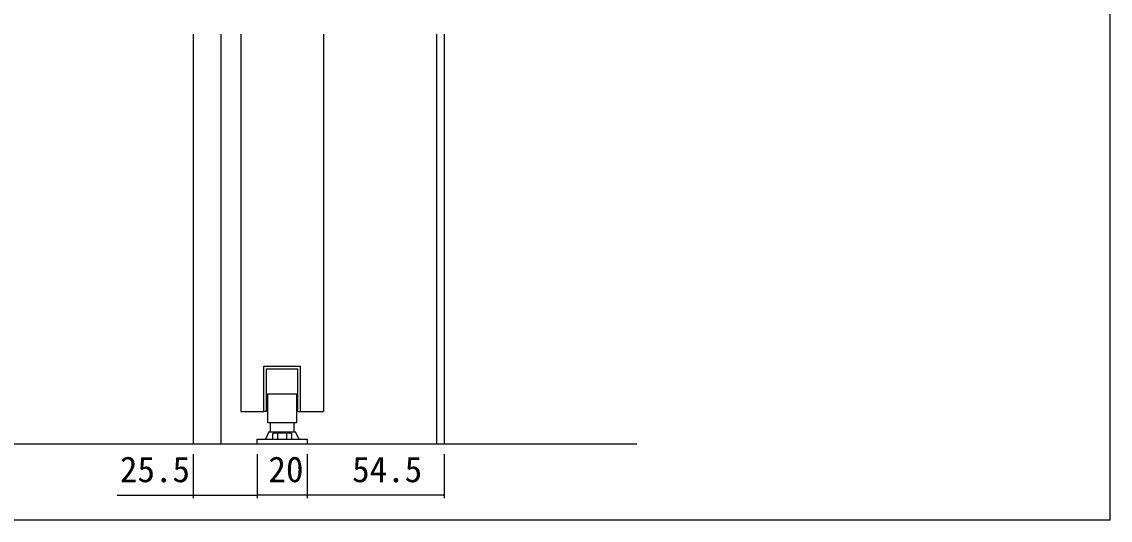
# Model space of a CAD drawing. Units: millimetres, scale not verified. Extents: x -800 to 800, y -554 to 554.
# Drawn here: x -281.7 to 152, y -27 to 171.7 of the extents above; entities that cross this region are included whole.
import ezdxf
from ezdxf.enums import TextEntityAlignment as Align

# ---------------------------------------------------------------- set-up
doc = ezdxf.new("R2010")
doc.units = ezdxf.units.MM
doc.header["$LTSCALE"] = 4
doc.layers.add('1-0', color=7, linetype='Continuous', lineweight=25)
doc.layers.add('2-0', color=7, linetype='Continuous', lineweight=25)
doc.styles.add('ＭＳ ゴシック', font='')
doc.styles.get('ＭＳ ゴシック').set_extended_font_data('MS Gothic')

msp = doc.modelspace()

# ---------------------------------------------------------------- linework, layer by layer
at = {"layer": '1-0'}
msp.add_line((152.002, -27.001), (152.002, 533.999), dxfattribs=at)
msp.add_line((152.002, -27.001), (152.002, 533.999), dxfattribs=at)
msp.add_lwpolyline([(152.002, -27.001), (-779.998, -27.001), (-779.998, 533.999)], dxfattribs=at)
msp.add_lwpolyline([(152.002, -27.001), (-779.998, -27.001), (-779.998, 533.999)], dxfattribs=at)
at = {"layer": '2-0'}
for p, q in [((-213.423, 166.743), (-213.423, 3.375)), ((-202.423, 166.743), (-202.423, 3.375)), ((-194.423, 166.743), (-194.423, 16.375)), ((-161.423, 166.743), (-161.423, 16.375)), ((-116.423, 166.743), (-116.423, 3.375)), ((-113.423, 166.743), (-113.423, 3.375)), ((-185.173, 16.375), (-185.173, 34.375)), ((-185.173, 34.375), (-170.673, 34.375)), ((-184.173, 16.375), (-184.173, 33.375)), ((-184.173, 33.375), (-171.673, 33.375)), ((-171.673, 16.375), (-171.673, 33.375)), ((-170.673, 16.375), (-170.673, 34.375)), ((-194.423, 16.375), (-185.173, 16.375)), ((-184.173, 16.375), (-185.173, 16.375)), ((-171.673, 16.375), (-170.673, 16.375)), ((-170.673, 16.375), (-161.423, 16.375)), ((-182.676, 11.881), (-182.676, 8.182)), ((-173.169, 8.182), (-173.169, 11.881)), ((-183.176, 8.182), (-184.621, 5.376)), ((-183.176, 8.182), (-172.669, 8.182)), ((-171.247, 5.414), (-172.669, 8.182)), ((-36.675, 3.375), (-593.323, 3.375)), ((-213.423, -0.625), (-213.423, -18.232)), ((-187.923, -0.625), (-187.923, -18.232)), ((-167.923, -0.625), (-167.923, -18.232)), ((-113.423, -0.625), (-113.423, -18.232)), ((-243.667, -16.982), (-187.923, -16.982)), ((-167.923, -16.982), (-187.923, -16.982)), ((-113.423, -16.982), (-167.923, -16.982))]:
    msp.add_line(p, q, dxfattribs=at)
for points in [[(-172.169, 11.881), (-183.677, 11.881), (-183.677, 23.375), (-172.169, 23.375)], [(-167.923, 3.375), (-187.923, 3.375), (-187.923, 5.376), (-167.923, 5.376)]]:
    msp.add_lwpolyline(points, close=True, dxfattribs=at)
for points in [[(-181.678, 5.376), (-181.678, 7.53), (-181.075, 7.878), (-174.771, 7.878), (-174.167, 7.53), (-174.167, 5.376)], [(-179.926, 7.603), (-179.8, 7.53), (-179.8, 5.376)], [(-176.045, 5.376), (-176.045, 7.53), (-175.919, 7.603)]]:
    msp.add_lwpolyline(points, dxfattribs=at)
for centre, radius, start, end in [((-180.739, 6.194), 1.626, 60, 120), ((-177.923, 1.606), 6.214, 72.41206, 107.58794), ((-175.106, 6.194), 1.626, 60, 120), ((-213.423, -16.982), 0.156, 0, 180), ((-213.423, -16.982), 0.156, 180, 0), ((-187.923, -16.982), 0.156, 0, 180), ((-187.923, -16.982), 0.156, 180, 0), ((-167.923, -16.982), 0.156, 0, 180), ((-167.923, -16.982), 0.156, 180, 0), ((-113.423, -16.982), 0.156, 0, 180), ((-113.423, -16.982), 0.156, 180, 0)]:
    msp.add_arc(centre, radius, start, end, dxfattribs=at)

# ---------------------------------------------------------------- texts
at = {"layer": '2-0', "style": 'ＭＳ ゴシック'}
for s, p in [('25.5', (-242.568, -14.91)), ('20', (-183.392, -14.91)), ('54.5', (-150.047, -14.91))]:
    msp.add_text(s, height=10.26, dxfattribs=at).set_placement(p, align=Align.BOTTOM_LEFT)

doc.saveas('drawing.dxf')
